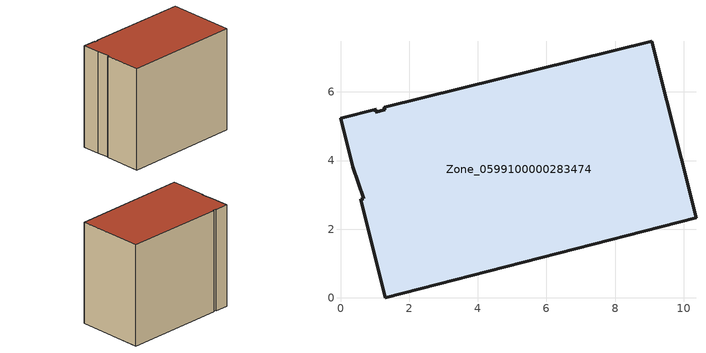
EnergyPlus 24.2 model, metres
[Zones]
Zone_0599100000283474
 floor ground (C_G): 1.04,5.49 1.01,5.41 1.29,5.48 1.28,5.55 9.07,7.48 10.36,2.33 1.31,0 0.59,2.87 0.67,2.88 0.35,3.83 0,5.23 z0
 wall outside (C_F): 1.31,0 10.36,2.33 9.07,7.48 1.28,5.55 1.29,5.48 1.01,5.41 1.04,5.49 0,5.23 0.35,3.83 0.67,2.88 0.59,2.87 1.31,0 z0:8.2
 roof outside (C_R): 1.29,5.48 1.01,5.41 1.04,5.49 0,5.23 0.35,3.83 0.67,2.88 0.59,2.87 1.31,0 10.36,2.33 9.07,7.48 1.28,5.55 z8.2
[BUILDING]
Pand.0599100000283474: North Axis=0; Terrain=City; Loads Convergence Tolerance Value=0.04; Temperature Convergence Tolerance Value=0.4; Solar Distribution=FullExterior; Maximum Number of Warmup Days=25; Minimum Number of Warmup Days=1
[Site:Location]
Rotterdam.The.Hague.AP_ZH_NLD Design_Conditions: Latitude=51.96; Longitude=4.45; Time Zone=1; Elevation=-4.5
[SITE:GROUNDTEMPERATURE:BUILDINGSURFACE]
18, 18, 18, 18, 18, 18, 18, 18, 18, 18, 18, 18
[MATERIAL] Thermal Absorptance=0.9; Solar Absorptance=0.7; Visible Absorptance=0.7
Name | Roughness | Thickness | Conductivity | Density | Specific Heat
G.TC.1975-1991 | MediumSmooth | 0.15 | 0.288461 | 540 | 1210
F.TC.1975-1991 | Rough | 0.3 | 0.230769 | 1920 | 840
R.TC.1975-1991 | MediumRough | 0.2 | 0.153846 | 1500 | 1000
[CONSTRUCTION]
C_G: G.TC.1975-1991
C_F: F.TC.1975-1991
C_R: R.TC.1975-1991
[ZONE]
Zone_0599100000283474: Type=1; Multiplier=1; Ceiling Height=Autocalculate; Volume=Autocalculate; Floor Area=autocalculate; Part of Total Floor Area=Yes
[ZONEINFILTRATION:DESIGNFLOWRATE]
Infil_Zone_0599100000283474: Zone or ZoneList or Space or SpaceList=Zone_0599100000283474; Schedule=AlwaysOn; Design Flow Rate Calculation Method=Flow/Area; Flow Rate per Floor Area=0.003; Constant Term Coefficient=1; Temperature Term Coefficient=0; Velocity Term Coefficient=0; Velocity Squared Term Coefficient=0
[HVACTEMPLATE:ZONE:IDEALLOADSAIRSYSTEM]
Zone_0599100000283474: Maximum Heating Supply Air Temperature=50; Minimum Cooling Supply Air Temperature=13; Maximum Heating Supply Air Humidity Ratio=0.0156; Minimum Cooling Supply Air Humidity Ratio=0.0077; Heating Limit=NoLimit; Cooling Limit=NoLimit; Dehumidification Control Type=ConstantSensibleHeatRatio; Cooling Sensible Heat Ratio=0.7; Dehumidification Setpoint=60; Humidification Control Type=None; Humidification Setpoint=30; Outdoor Air Method=None; Outdoor Air Flow Rate per Person=0.00944; Outdoor Air Flow Rate per Zone Floor Area=0; Outdoor Air Flow Rate per Zone=0; Demand Controlled Ventilation Type=None; Outdoor Air Economizer Type=NoEconomizer; Heat Recovery Type=None; Sensible Heat Recovery Effectiveness=0.7; Latent Heat Recovery Effectiveness=0.65
[ZONECONTROL:THERMOSTAT]
ThermostatControl_Zone_0599100000283474: Zone or ZoneList=Zone_0599100000283474; Control Type Schedule=DualSetpointControlType; Control 1=Thermostat_Zone_0599100000283474; Temperature Difference Between Cutout And Setpoint=0
[THERMOSTATSETPOINT:DUALSETPOINT]
Thermostat_Zone_0599100000283474: Heating Setpoint Temperature Schedule=HeatingSetpoint_Zone_0599100000283474; Cooling Setpoint Temperature Schedule=CoolingSetpoint_Zone_0599100000283474
[SCHEDULE:COMPACT]
HeatingSetpoint_Zone_0599100000283474: Through: 12/31, For: AllDays, Until: 24:00, 21
CoolingSetpoint_Zone_0599100000283474: Through: 12/31, For: AllDays, Until: 24:00, 24
DualSetpointControlType: Through: 12/31, For: AllDays, Until: 24:00, 4
AlwaysOn: Through: 12/31, For: AllDays, Until: 24:00, 1
